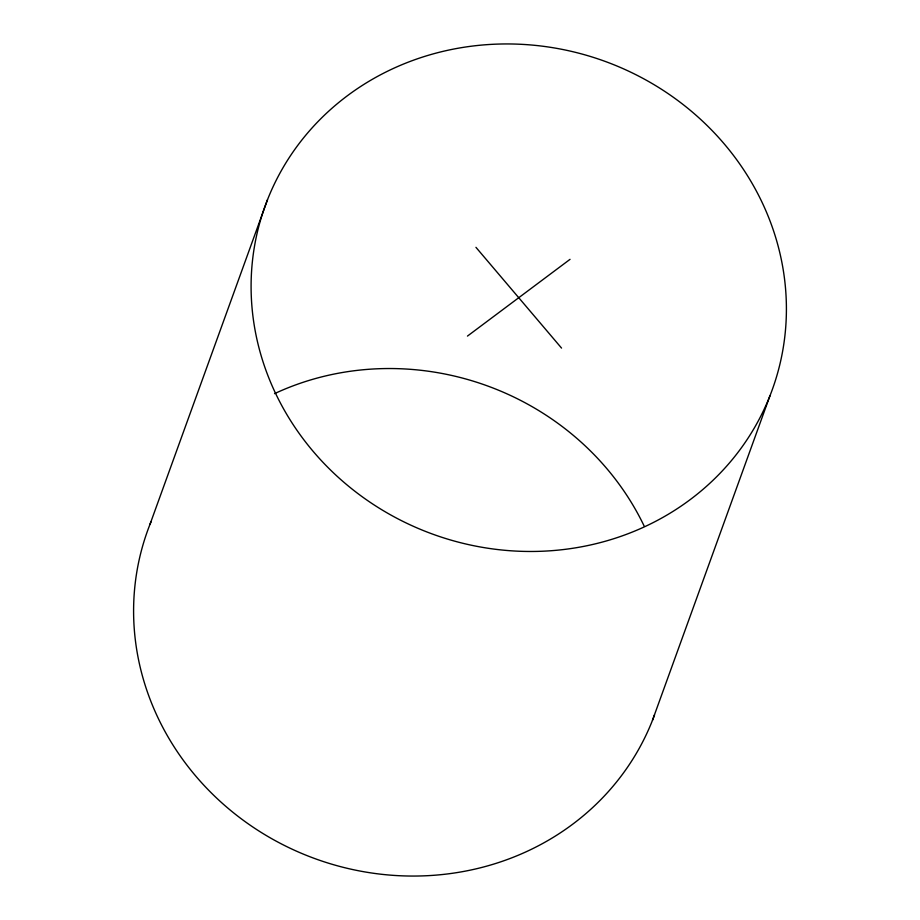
<?xml version="1.0" encoding="UTF-8"?>
<svg xmlns="http://www.w3.org/2000/svg" width="920" height="920" viewBox="0 0 920 920"><rect width="100%" height="100%" fill="white"/><g stroke="black" fill="none" stroke-linecap="round" stroke-linejoin="round"><path stroke-width="1.38" d="M149.994 524.331L267.502 199.755M652.498 720.245L770.005 395.669A269.686 251.597 19.9 0 0 473.006 46A269.686 251.597 19.9 0 0 313.237 451.467A269.686 251.597 19.9 0 0 770.005 395.669M467.463 336.087L570.043 259.336M475.95 247.33L561.545 348.093M654.522 714.943A269.686 251.597 19.9 0 1 310.419 856.934A269.686 251.597 19.9 0 1 151.052 521.697M274.528 393.656A269.686 251.597 19.9 0 1 644.138 526.021"/></g></svg>
